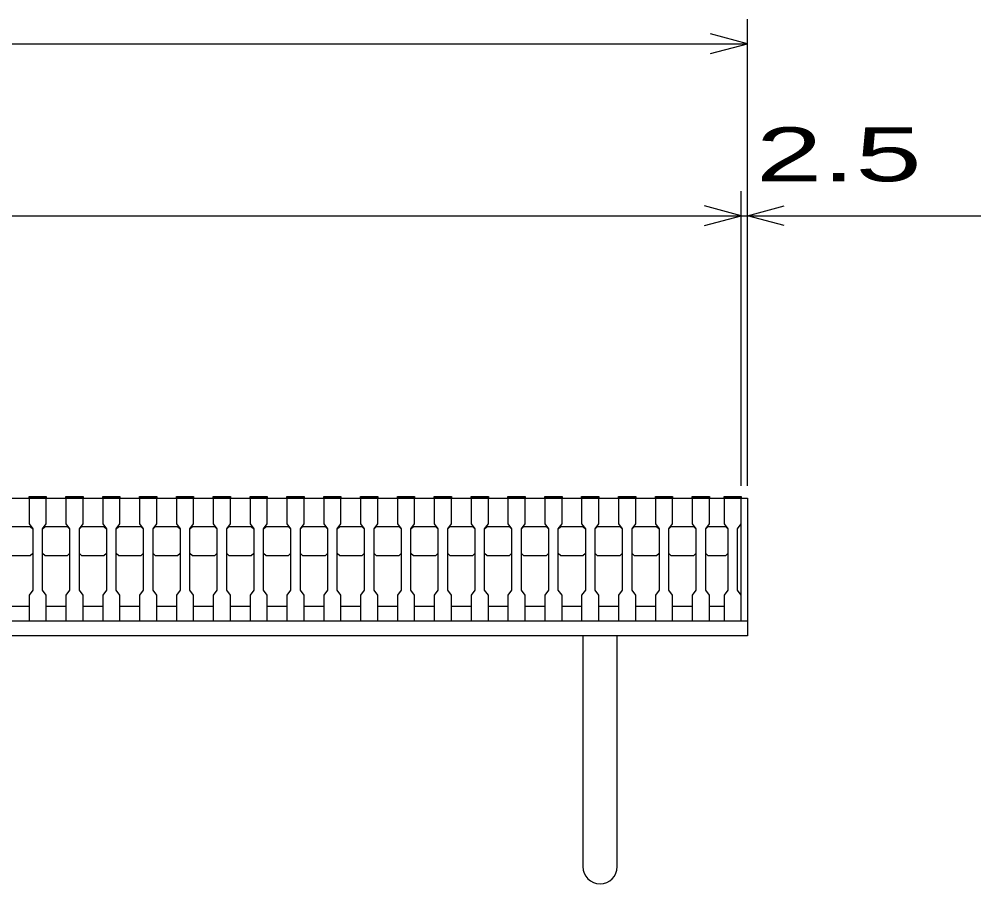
# Model space of a CAD drawing. Units: millimetres, scale not verified. Extents: x -1820 to 1736, y -1282 to 1048.
# Drawn here: x -713 to -321.5, y -699.5 to -347.5 of the extents above; entities that cross this region are included whole.
import ezdxf
from ezdxf.enums import TextEntityAlignment as Align

# ---------------------------------------------------------------- set-up
doc = ezdxf.new("R2010")
doc.units = ezdxf.units.MM
doc.header["$LTSCALE"] = 10
for name, color, linetype, lineweight in [('16', 3, 'Continuous', 25), ('19', 6, 'Continuous', 25), ('22', 4, 'Continuous', 25)]:
    doc.layers.add(name, color=color, linetype=linetype, lineweight=lineweight)
doc.styles.add('ベクトル', font='')
doc.styles.get('ベクトル').set_extended_font_data('ベクトル')

msp = doc.modelspace()

# ---------------------------------------------------------------- linework, layer by layer
at = {"layer": '16'}
for p, q in [((-1414, -542.5), (-419, -542.5)), ((-709, -542.5), (-709, -541.8)), ((-709, -541.8), (-702, -541.8)), ((-709, -542.5), (-709, -553)), ((-702, -542.5), (-709, -542.5)), ((-702, -541.8), (-702, -542.5)), ((-702, -553), (-702, -542.5)), ((-694, -542.5), (-694, -541.8)), ((-694, -541.8), (-687, -541.8)), ((-694, -542.5), (-694, -553)), ((-687, -542.5), (-694, -542.5)), ((-687, -541.8), (-687, -542.5)), ((-687, -553), (-687, -542.5)), ((-679, -542.5), (-679, -541.8)), ((-679, -541.8), (-672, -541.8)), ((-679, -542.5), (-679, -553)), ((-672, -542.5), (-679, -542.5)), ((-672, -541.8), (-672, -542.5)), ((-672, -553), (-672, -542.5)), ((-664, -542.5), (-664, -541.8)), ((-664, -541.8), (-657, -541.8)), ((-664, -542.5), (-664, -553)), ((-657, -542.5), (-664, -542.5)), ((-657, -541.8), (-657, -542.5)), ((-657, -553), (-657, -542.5)), ((-649, -542.5), (-649, -541.8)), ((-649, -541.8), (-642, -541.8)), ((-649, -542.5), (-649, -553)), ((-642, -542.5), (-649, -542.5)), ((-642, -541.8), (-642, -542.5)), ((-642, -553), (-642, -542.5)), ((-634, -542.5), (-634, -541.8)), ((-634, -541.8), (-627, -541.8)), ((-634, -542.5), (-634, -553)), ((-627, -542.5), (-634, -542.5)), ((-627, -541.8), (-627, -542.5)), ((-627, -553), (-627, -542.5)), ((-619, -542.5), (-619, -541.8)), ((-619, -541.8), (-612, -541.8)), ((-619, -542.5), (-619, -553)), ((-612, -542.5), (-619, -542.5)), ((-612, -541.8), (-612, -542.5)), ((-612, -553), (-612, -542.5)), ((-604, -542.5), (-604, -541.8)), ((-604, -541.8), (-597, -541.8)), ((-604, -542.5), (-604, -553)), ((-597, -542.5), (-604, -542.5)), ((-597, -541.8), (-597, -542.5)), ((-597, -553), (-597, -542.5)), ((-589, -542.5), (-589, -541.8)), ((-589, -541.8), (-582, -541.8)), ((-589, -542.5), (-589, -553)), ((-582, -542.5), (-589, -542.5)), ((-582, -541.8), (-582, -542.5)), ((-582, -553), (-582, -542.5)), ((-574, -542.5), (-574, -541.8)), ((-574, -541.8), (-567, -541.8)), ((-574, -542.5), (-574, -553)), ((-567, -542.5), (-574, -542.5)), ((-567, -541.8), (-567, -542.5)), ((-567, -553), (-567, -542.5)), ((-559, -542.5), (-559, -541.8)), ((-559, -541.8), (-552, -541.8)), ((-559, -542.5), (-559, -553)), ((-552, -542.5), (-559, -542.5)), ((-552, -541.8), (-552, -542.5)), ((-552, -553), (-552, -542.5)), ((-544, -542.5), (-544, -541.8)), ((-544, -541.8), (-537, -541.8)), ((-544, -542.5), (-544, -553)), ((-537, -542.5), (-544, -542.5)), ((-537, -541.8), (-537, -542.5)), ((-537, -553), (-537, -542.5)), ((-529, -542.5), (-529, -541.8)), ((-529, -541.8), (-522, -541.8)), ((-529, -542.5), (-529, -553)), ((-522, -542.5), (-529, -542.5)), ((-522, -541.8), (-522, -542.5)), ((-522, -553), (-522, -542.5)), ((-514, -542.5), (-514, -541.8)), ((-514, -541.8), (-507, -541.8)), ((-514, -542.5), (-514, -553)), ((-507, -542.5), (-514, -542.5)), ((-507, -541.8), (-507, -542.5)), ((-507, -553), (-507, -542.5)), ((-499, -542.5), (-499, -541.8)), ((-499, -541.8), (-492, -541.8)), ((-499, -542.5), (-499, -553)), ((-492, -542.5), (-499, -542.5)), ((-492, -541.8), (-492, -542.5)), ((-492, -553), (-492, -542.5)), ((-484, -542.5), (-484, -541.8)), ((-484, -541.8), (-477, -541.8)), ((-484, -542.5), (-484, -553)), ((-477, -542.5), (-484, -542.5)), ((-477, -541.8), (-477, -542.5)), ((-477, -553), (-477, -542.5)), ((-469, -542.5), (-469, -541.8)), ((-469, -541.8), (-462, -541.8)), ((-469, -542.5), (-469, -553)), ((-462, -542.5), (-469, -542.5)), ((-462, -541.8), (-462, -542.5)), ((-462, -553), (-462, -542.5)), ((-454, -542.5), (-454, -541.8)), ((-454, -541.8), (-447, -541.8)), ((-454, -542.5), (-454, -553)), ((-447, -542.5), (-454, -542.5)), ((-447, -541.8), (-447, -542.5)), ((-447, -553), (-447, -542.5)), ((-439, -542.5), (-439, -541.8)), ((-439, -541.8), (-432, -541.8)), ((-439, -542.5), (-439, -553)), ((-432, -542.5), (-439, -542.5)), ((-432, -541.8), (-432, -542.5)), ((-432, -553), (-432, -542.5)), ((-426, -542.5), (-426, -541.8)), ((-426, -541.8), (-419, -541.8)), ((-426, -542.5), (-426, -553)), ((-419, -542.5), (-426, -542.5)), ((-419, -541.8), (-419, -542.5)), ((-419, -553), (-419, -542.5)), ((-419, -586.5), (-419, -542.5)), ((-717.5, -554), (-708.5, -554)), ((-709, -553), (-707.5, -555)), ((-708.5, -554), (-707.5, -555)), ((-707.5, -555), (-707.5, -580)), ((-703.5, -555), (-702, -553)), ((-703.5, -555), (-702.5, -554)), ((-703.5, -580), (-703.5, -555)), ((-702.5, -554), (-693.5, -554)), ((-694, -553), (-692.5, -555)), ((-693.5, -554), (-692.5, -555)), ((-692.5, -555), (-692.5, -580)), ((-688.5, -555), (-687, -553)), ((-688.5, -555), (-687.5, -554)), ((-688.5, -580), (-688.5, -555)), ((-687.5, -554), (-678.5, -554)), ((-679, -553), (-677.5, -555)), ((-678.5, -554), (-677.5, -555)), ((-677.5, -555), (-677.5, -580)), ((-673.5, -555), (-672, -553)), ((-673.5, -555), (-672.5, -554)), ((-673.5, -580), (-673.5, -555)), ((-672.5, -554), (-663.5, -554)), ((-664, -553), (-662.5, -555)), ((-663.5, -554), (-662.5, -555)), ((-662.5, -555), (-662.5, -580)), ((-658.5, -555), (-657, -553)), ((-658.5, -555), (-657.5, -554)), ((-658.5, -580), (-658.5, -555)), ((-657.5, -554), (-648.5, -554)), ((-649, -553), (-647.5, -555)), ((-648.5, -554), (-647.5, -555)), ((-647.5, -555), (-647.5, -580)), ((-643.5, -555), (-642, -553)), ((-643.5, -555), (-642.5, -554)), ((-643.5, -580), (-643.5, -555)), ((-642.5, -554), (-633.5, -554)), ((-634, -553), (-632.5, -555)), ((-633.5, -554), (-632.5, -555)), ((-632.5, -555), (-632.5, -580)), ((-628.5, -555), (-627, -553)), ((-628.5, -555), (-627.5, -554)), ((-628.5, -580), (-628.5, -555)), ((-627.5, -554), (-618.5, -554)), ((-619, -553), (-617.5, -555)), ((-618.5, -554), (-617.5, -555)), ((-617.5, -555), (-617.5, -580)), ((-613.5, -555), (-612, -553)), ((-613.5, -555), (-612.5, -554)), ((-613.5, -580), (-613.5, -555)), ((-612.5, -554), (-603.5, -554)), ((-604, -553), (-602.5, -555)), ((-603.5, -554), (-602.5, -555)), ((-602.5, -555), (-602.5, -580)), ((-598.5, -555), (-597, -553)), ((-598.5, -555), (-597.5, -554)), ((-598.5, -580), (-598.5, -555)), ((-597.5, -554), (-588.5, -554)), ((-589, -553), (-587.5, -555)), ((-588.5, -554), (-587.5, -555)), ((-587.5, -555), (-587.5, -580)), ((-583.5, -555), (-582, -553)), ((-583.5, -555), (-582.5, -554)), ((-583.5, -580), (-583.5, -555)), ((-582.5, -554), (-573.5, -554)), ((-574, -553), (-572.5, -555)), ((-573.5, -554), (-572.5, -555)), ((-572.5, -555), (-572.5, -580)), ((-568.5, -555), (-567, -553)), ((-568.5, -555), (-567.5, -554)), ((-568.5, -580), (-568.5, -555)), ((-567.5, -554), (-558.5, -554)), ((-559, -553), (-557.5, -555)), ((-558.5, -554), (-557.5, -555)), ((-557.5, -555), (-557.5, -580)), ((-553.5, -555), (-552, -553)), ((-553.5, -555), (-552.5, -554)), ((-553.5, -580), (-553.5, -555)), ((-552.5, -554), (-543.5, -554)), ((-544, -553), (-542.5, -555)), ((-543.5, -554), (-542.5, -555)), ((-542.5, -555), (-542.5, -580)), ((-538.5, -555), (-537, -553)), ((-538.5, -555), (-537.5, -554)), ((-538.5, -580), (-538.5, -555)), ((-537.5, -554), (-528.5, -554)), ((-529, -553), (-527.5, -555)), ((-528.5, -554), (-527.5, -555)), ((-527.5, -555), (-527.5, -580)), ((-523.5, -555), (-522, -553)), ((-523.5, -555), (-522.5, -554)), ((-523.5, -580), (-523.5, -555)), ((-522.5, -554), (-513.5, -554)), ((-514, -553), (-512.5, -555)), ((-513.5, -554), (-512.5, -555)), ((-512.5, -555), (-512.5, -580)), ((-508.5, -555), (-507, -553)), ((-508.5, -555), (-507.5, -554)), ((-508.5, -580), (-508.5, -555)), ((-507.5, -554), (-498.5, -554)), ((-499, -553), (-497.5, -555)), ((-498.5, -554), (-497.5, -555)), ((-497.5, -555), (-497.5, -580)), ((-493.5, -555), (-492, -553)), ((-493.5, -555), (-492.5, -554)), ((-493.5, -580), (-493.5, -555)), ((-492.5, -554), (-483.5, -554)), ((-484, -553), (-482.5, -555)), ((-483.5, -554), (-482.5, -555)), ((-482.5, -555), (-482.5, -580)), ((-478.5, -555), (-477, -553)), ((-478.5, -555), (-477.5, -554)), ((-478.5, -580), (-478.5, -555)), ((-477.5, -554), (-468.5, -554)), ((-469, -553), (-467.5, -555)), ((-468.5, -554), (-467.5, -555)), ((-467.5, -555), (-467.5, -580)), ((-463.5, -555), (-462, -553)), ((-463.5, -555), (-462.5, -554)), ((-463.5, -580), (-463.5, -555)), ((-462.5, -554), (-453.5, -554)), ((-454, -553), (-452.5, -555)), ((-453.5, -554), (-452.5, -555)), ((-452.5, -555), (-452.5, -580)), ((-448.5, -555), (-447, -553)), ((-448.5, -555), (-447.5, -554)), ((-448.5, -580), (-448.5, -555)), ((-447.5, -554), (-438.5, -554)), ((-439, -553), (-437.5, -555)), ((-438.5, -554), (-437.5, -555)), ((-437.5, -555), (-437.5, -580)), ((-433.5, -555), (-432, -553)), ((-433.5, -555), (-432.5, -554)), ((-433.5, -580), (-433.5, -555)), ((-432.5, -554), (-425.5, -554)), ((-426, -553), (-424.5, -555)), ((-425.5, -554), (-424.5, -555)), ((-424.5, -555), (-424.5, -580)), ((-420.5, -555), (-419, -553)), ((-420.5, -580), (-420.5, -555)), ((-708.5, -566), (-717.5, -566)), ((-707.5, -565), (-708.5, -566)), ((-702.5, -566), (-703.5, -565)), ((-693.5, -566), (-702.5, -566)), ((-692.5, -565), (-693.5, -566)), ((-687.5, -566), (-688.5, -565)), ((-678.5, -566), (-687.5, -566)), ((-677.5, -565), (-678.5, -566)), ((-672.5, -566), (-673.5, -565)), ((-663.5, -566), (-672.5, -566)), ((-662.5, -565), (-663.5, -566)), ((-657.5, -566), (-658.5, -565)), ((-648.5, -566), (-657.5, -566)), ((-647.5, -565), (-648.5, -566)), ((-642.5, -566), (-643.5, -565)), ((-633.5, -566), (-642.5, -566)), ((-632.5, -565), (-633.5, -566)), ((-627.5, -566), (-628.5, -565)), ((-618.5, -566), (-627.5, -566)), ((-617.5, -565), (-618.5, -566)), ((-612.5, -566), (-613.5, -565)), ((-603.5, -566), (-612.5, -566)), ((-602.5, -565), (-603.5, -566)), ((-597.5, -566), (-598.5, -565)), ((-588.5, -566), (-597.5, -566)), ((-587.5, -565), (-588.5, -566)), ((-582.5, -566), (-583.5, -565)), ((-573.5, -566), (-582.5, -566)), ((-572.5, -565), (-573.5, -566)), ((-567.5, -566), (-568.5, -565)), ((-558.5, -566), (-567.5, -566)), ((-557.5, -565), (-558.5, -566)), ((-552.5, -566), (-553.5, -565)), ((-543.5, -566), (-552.5, -566)), ((-542.5, -565), (-543.5, -566)), ((-537.5, -566), (-538.5, -565)), ((-528.5, -566), (-537.5, -566)), ((-527.5, -565), (-528.5, -566)), ((-522.5, -566), (-523.5, -565)), ((-513.5, -566), (-522.5, -566)), ((-512.5, -565), (-513.5, -566)), ((-507.5, -566), (-508.5, -565)), ((-498.5, -566), (-507.5, -566)), ((-497.5, -565), (-498.5, -566)), ((-492.5, -566), (-493.5, -565)), ((-483.5, -566), (-492.5, -566)), ((-482.5, -565), (-483.5, -566)), ((-477.5, -566), (-478.5, -565)), ((-468.5, -566), (-477.5, -566)), ((-467.5, -565), (-468.5, -566)), ((-462.5, -566), (-463.5, -565)), ((-453.5, -566), (-462.5, -566)), ((-452.5, -565), (-453.5, -566)), ((-447.5, -566), (-448.5, -565)), ((-438.5, -566), (-447.5, -566)), ((-437.5, -565), (-438.5, -566)), ((-432.5, -566), (-433.5, -565)), ((-425.5, -566), (-432.5, -566)), ((-424.5, -565), (-425.5, -566)), ((-707.5, -580), (-709, -582)), ((-709, -582), (-709, -592.5)), ((-702, -582), (-703.5, -580)), ((-702, -592.5), (-702, -582)), ((-692.5, -580), (-694, -582)), ((-694, -582), (-694, -592.5)), ((-687, -582), (-688.5, -580)), ((-687, -592.5), (-687, -582)), ((-677.5, -580), (-679, -582)), ((-679, -582), (-679, -592.5)), ((-672, -582), (-673.5, -580)), ((-672, -592.5), (-672, -582)), ((-662.5, -580), (-664, -582)), ((-664, -582), (-664, -592.5)), ((-657, -582), (-658.5, -580)), ((-657, -592.5), (-657, -582)), ((-647.5, -580), (-649, -582)), ((-649, -582), (-649, -592.5)), ((-642, -582), (-643.5, -580)), ((-642, -592.5), (-642, -582)), ((-632.5, -580), (-634, -582)), ((-634, -582), (-634, -592.5)), ((-627, -582), (-628.5, -580)), ((-627, -592.5), (-627, -582)), ((-617.5, -580), (-619, -582)), ((-619, -582), (-619, -592.5)), ((-612, -582), (-613.5, -580)), ((-612, -592.5), (-612, -582)), ((-602.5, -580), (-604, -582)), ((-604, -582), (-604, -592.5)), ((-597, -582), (-598.5, -580)), ((-597, -592.5), (-597, -582)), ((-587.5, -580), (-589, -582)), ((-589, -582), (-589, -592.5)), ((-582, -582), (-583.5, -580)), ((-582, -592.5), (-582, -582)), ((-572.5, -580), (-574, -582)), ((-574, -582), (-574, -592.5)), ((-567, -582), (-568.5, -580)), ((-567, -592.5), (-567, -582)), ((-557.5, -580), (-559, -582)), ((-559, -582), (-559, -592.5)), ((-552, -582), (-553.5, -580)), ((-552, -592.5), (-552, -582)), ((-542.5, -580), (-544, -582)), ((-544, -582), (-544, -592.5)), ((-537, -582), (-538.5, -580)), ((-537, -592.5), (-537, -582)), ((-527.5, -580), (-529, -582)), ((-529, -582), (-529, -592.5)), ((-522, -582), (-523.5, -580)), ((-522, -592.5), (-522, -582)), ((-512.5, -580), (-514, -582)), ((-514, -582), (-514, -592.5)), ((-507, -582), (-508.5, -580)), ((-507, -592.5), (-507, -582)), ((-497.5, -580), (-499, -582)), ((-499, -582), (-499, -592.5)), ((-492, -582), (-493.5, -580)), ((-492, -592.5), (-492, -582)), ((-482.5, -580), (-484, -582)), ((-484, -582), (-484, -592.5)), ((-477, -582), (-478.5, -580)), ((-477, -592.5), (-477, -582)), ((-467.5, -580), (-469, -582)), ((-469, -582), (-469, -592.5)), ((-462, -582), (-463.5, -580)), ((-462, -592.5), (-462, -582)), ((-452.5, -580), (-454, -582)), ((-454, -582), (-454, -592.5)), ((-447, -582), (-448.5, -580)), ((-447, -592.5), (-447, -582)), ((-437.5, -580), (-439, -582)), ((-439, -582), (-439, -592.5)), ((-432, -582), (-433.5, -580)), ((-432, -592.5), (-432, -582)), ((-424.5, -580), (-426, -582)), ((-426, -582), (-426, -592.5)), ((-419, -582), (-420.5, -580)), ((-419, -592.5), (-419, -582)), ((-717, -586.5), (-709, -586.5)), ((-702, -586.5), (-694, -586.5)), ((-687, -586.5), (-679, -586.5)), ((-672, -586.5), (-664, -586.5)), ((-657, -586.5), (-649, -586.5)), ((-642, -586.5), (-634, -586.5)), ((-627, -586.5), (-619, -586.5)), ((-612, -586.5), (-604, -586.5)), ((-597, -586.5), (-589, -586.5)), ((-582, -586.5), (-574, -586.5)), ((-567, -586.5), (-559, -586.5)), ((-552, -586.5), (-544, -586.5)), ((-537, -586.5), (-529, -586.5)), ((-522, -586.5), (-514, -586.5)), ((-507, -586.5), (-499, -586.5)), ((-492, -586.5), (-484, -586.5)), ((-477, -586.5), (-469, -586.5)), ((-462, -586.5), (-454, -586.5)), ((-447, -586.5), (-439, -586.5)), ((-432, -586.5), (-426, -586.5)), ((-709, -592.5), (-702, -592.5)), ((-694, -592.5), (-687, -592.5)), ((-679, -592.5), (-672, -592.5)), ((-664, -592.5), (-657, -592.5)), ((-649, -592.5), (-642, -592.5)), ((-634, -592.5), (-627, -592.5)), ((-619, -592.5), (-612, -592.5)), ((-604, -592.5), (-597, -592.5)), ((-589, -592.5), (-582, -592.5)), ((-574, -592.5), (-567, -592.5)), ((-559, -592.5), (-552, -592.5)), ((-544, -592.5), (-537, -592.5)), ((-529, -592.5), (-522, -592.5)), ((-514, -592.5), (-507, -592.5)), ((-499, -592.5), (-492, -592.5)), ((-484, -592.5), (-477, -592.5)), ((-469, -592.5), (-462, -592.5)), ((-454, -592.5), (-447, -592.5)), ((-439, -592.5), (-432, -592.5)), ((-426, -592.5), (-419, -592.5))]:
    msp.add_line(p, q, dxfattribs=at)
at = {"layer": '19'}
for p, q in [((-419, -542.5), (-416.5, -542.5)), ((-416.5, -542.5), (-416.5, -592.5)), ((-1416.5, -592.5), (-416.5, -592.5)), ((-416.5, -592.5), (-416.5, -598.5)), ((-416.5, -598.5), (-1416.5, -598.5)), ((-483.5, -598.5), (-483.5, -692.5)), ((-469.5, -692.5), (-469.5, -598.5))]:
    msp.add_line(p, q, dxfattribs=at)
msp.add_arc((-476.5, -692.5), 7, 180, 0, dxfattribs=at)
at = {"layer": '22'}
for p, q in [((-416.5, -537.5), (-416.5, -347.5)), ((-416.5, -357.5), (-431.5, -353.5)), ((-1416.5, -357.5), (-416.5, -357.5)), ((-431.5, -361.5), (-416.5, -357.5)), ((-419, -537.5), (-419, -417.5)), ((-416.5, -537.5), (-416.5, -417.5)), ((-419, -427.5), (-434, -423.5)), ((-416.5, -427.5), (-401.5, -423.5)), ((-1414, -427.5), (-419, -427.5)), ((-434, -431.5), (-419, -427.5)), ((-419, -427.5), (-416.5, -427.5)), ((-401.5, -431.5), (-416.5, -427.5)), ((-416.5, -427.5), (-321.5, -427.5))]:
    msp.add_line(p, q, dxfattribs=at)

# ---------------------------------------------------------------- texts
at = {"layer": '22', "color": 2, "style": 'ベクトル', "width": 1.65}
msp.add_text(' 2.5 ', height=21.99, dxfattribs=at).set_placement((-426.5, -402.5), align=Align.MIDDLE_LEFT)

doc.saveas('drawing.dxf')
